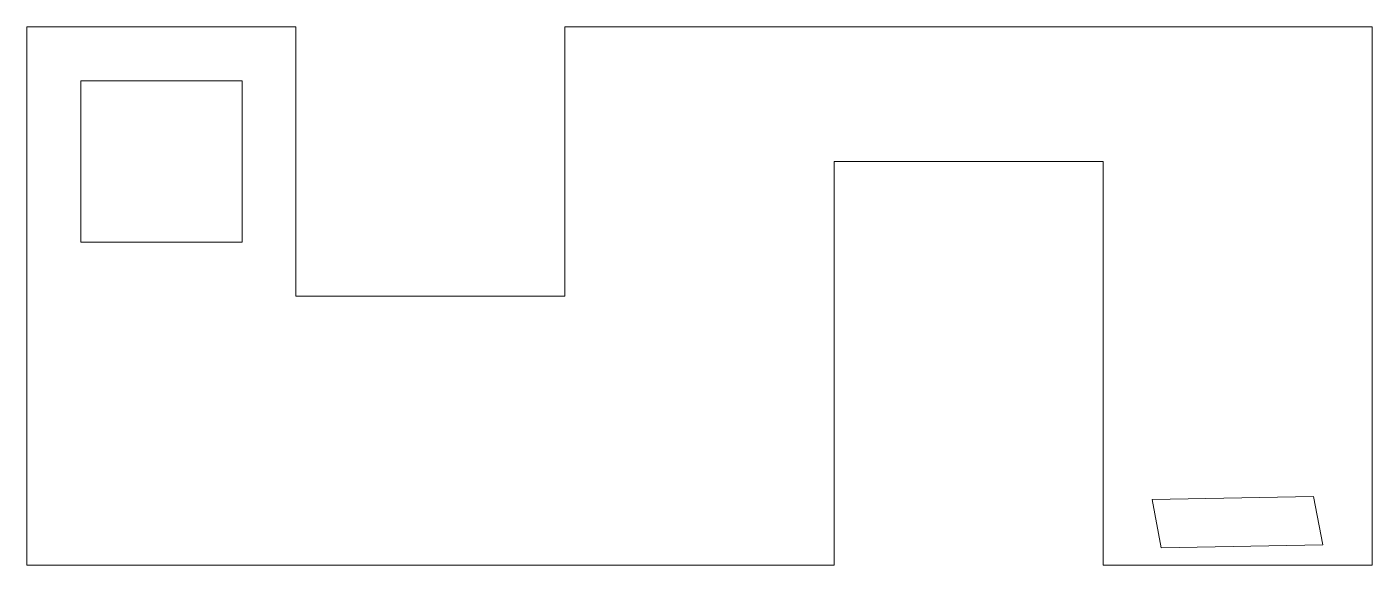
# Model space of a CAD drawing. Header units: millimetres. Extents: x -5 to 15, y -6.8 to 1.2.
import ezdxf

# ---------------------------------------------------------------- set-up
doc = ezdxf.new("R2010")
doc.units = ezdxf.units.MM
doc.layers.add('jps-distributions', color=6, linetype='Continuous', lineweight=5)
doc.layers.add('jps-walkablearea', color=5, linetype='Continuous', lineweight=5)
doc.layers.add('jps-exits', color=96, linetype='Continuous', lineweight=5, true_color=0x008000)

msp = doc.modelspace()

# ---------------------------------------------------------------- linework, layer by layer
at = {"layer": 'jps-distributions', "flags": 128}
msp.add_lwpolyline([(-4.2, 0.4), (-1.8, 0.4), (-1.8, -2), (-4.2, -2)], close=True, dxfattribs=at)
at = {"layer": 'jps-exits'}
msp.add_lwpolyline([(11.73, -5.823), (14.13, -5.782), (14.266, -6.499), (11.866, -6.541)], close=True, dxfattribs=at)
at = {"layer": 'jps-walkablearea'}
msp.add_lwpolyline([(3, 1.2), (3, -2.8), (-1, -2.8), (-1, 1.2), (-5, 1.2), (-5, -6.8), (7, -6.8), (7, -0.8), (11, -0.8), (11, -6.8), (15, -6.8), (15, 1.2)], close=True, dxfattribs=at)

doc.saveas('drawing.dxf')
